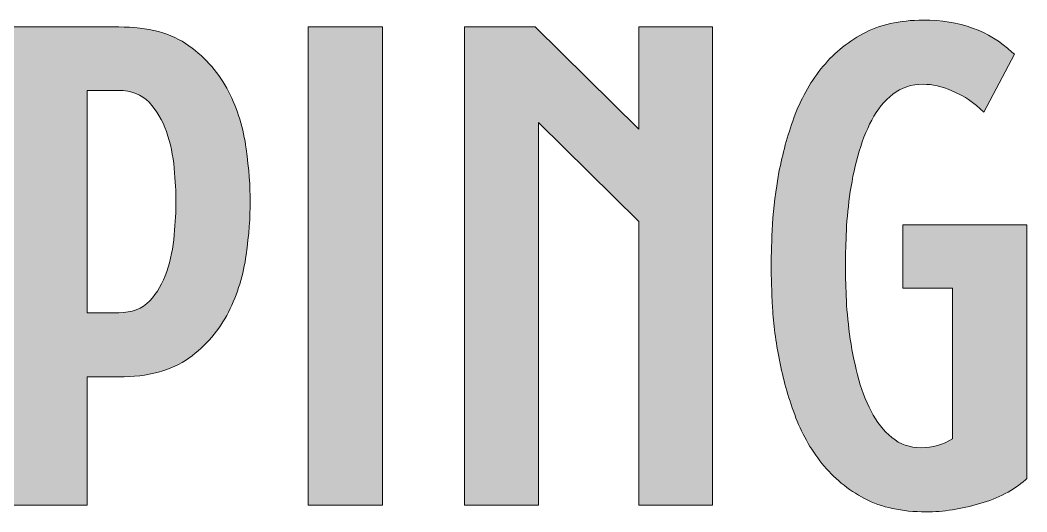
# Model space of a CAD drawing. Header units: inches. Extents: x 66 to 434, y -462 to -39.
# Drawn here: x 250 to 434, y -462.3 to -372.5 of the extents above; entities that cross this region are included whole.
import ezdxf

# ---------------------------------------------------------------- set-up
doc = ezdxf.new("R2010")
doc.units = ezdxf.units.IN
doc.header["$MEASUREMENT"] = 0
doc.layers.add('Layer 1', color=7, linetype='Continuous')

# ---------------------------------------------------------------- blocks, each defined once
blk = doc.blocks.new('block 5')
at = {"layer": 'Layer 1', "true_color": 0x0b0b0b}
h = blk.add_hatch(color=28, dxfattribs=at)
h.dxf.hatch_style = 2
edge = h.paths.add_edge_path()
edge.add_spline(control_points=[(420.4, -421.43), (420.4, -421.43), (411.3, -421.43), (411.3, -421.43), (411.3, -421.43), (411.3, -409.84), (411.3, -409.84), (411.3, -409.84), (433.98, -409.84), (433.98, -409.84), (433.98, -409.84), (433.98, -456.19), (433.98, -456.19), (433.98, -456.19), (433.73, -456.44), (433.73, -456.44), (431.57, -458.35), (428.78, -459.81), (425.38, -460.8), (421.97, -461.8), (418.69, -462.3), (415.54, -462.3), (411.13, -462.3), (407.39, -461.49), (404.32, -459.87), (401.25, -458.25), (398.65, -456.11), (396.53, -453.45), (394.41, -450.79), (392.75, -447.82), (391.55, -444.54), (390.34, -441.26), (389.41, -437.94), (388.75, -434.57), (388.08, -431.21), (387.66, -428.01), (387.5, -424.98), (387.33, -421.95), (387.25, -419.39), (387.25, -417.32), (387.25, -415.24), (387.33, -412.7), (387.5, -409.71), (387.66, -406.72), (388.06, -403.57), (388.68, -400.24), (389.31, -396.92), (390.22, -393.6), (391.42, -390.28), (392.63, -386.95), (394.27, -383.98), (396.35, -381.37), (398.42, -378.75), (400.98, -376.61), (404.01, -374.95), (407.04, -373.29), (410.72, -372.46), (415.04, -372.46), (421.68, -372.46), (427.08, -374.41), (431.24, -378.31), (431.24, -378.31), (431.73, -378.69), (431.73, -378.69), (431.73, -378.69), (426.13, -389.28), (426.13, -389.28), (426.13, -389.28), (424.76, -388.03), (424.76, -388.03), (423.59, -387.04), (422.1, -386.14), (420.27, -385.35), (418.44, -384.57), (416.7, -384.17), (415.04, -384.17), (412.88, -384.17), (411.03, -384.77), (409.49, -385.98), (407.95, -387.18), (406.67, -388.76), (405.63, -390.71), (404.59, -392.67), (403.74, -394.87), (403.08, -397.32), (402.41, -399.77), (401.91, -402.22), (401.58, -404.67), (401.25, -407.12), (401.04, -409.47), (400.96, -411.71), (400.87, -413.95), (400.83, -415.82), (400.83, -417.32), (400.83, -418.81), (400.87, -420.66), (400.96, -422.86), (401.04, -425.06), (401.25, -427.39), (401.58, -429.84), (401.91, -432.29), (402.39, -434.76), (403.01, -437.25), (403.64, -439.74), (404.47, -441.97), (405.51, -443.92), (406.54, -445.87), (407.81, -447.47), (409.31, -448.72), (410.8, -449.96), (412.59, -450.59), (414.66, -450.59), (416.74, -450.59), (418.65, -450.05), (420.4, -448.97), (420.4, -448.97), (420.4, -421.43), (420.4, -421.43)], knot_values=[0, 0, 0, 0, 1, 1, 1, 2, 2, 2, 3, 3, 3, 4, 4, 4, 5, 5, 5, 6, 6, 6, 7, 7, 7, 8, 8, 8, 9, 9, 9, 10, 10, 10, 11, 11, 11, 12, 12, 12, 13, 13, 13, 14, 14, 14, 15, 15, 15, 16, 16, 16, 17, 17, 17, 18, 18, 18, 19, 19, 19, 20, 20, 20, 21, 21, 21, 22, 22, 22, 23, 23, 23, 24, 24, 24, 25, 25, 25, 26, 26, 26, 27, 27, 27, 28, 28, 28, 29, 29, 29, 30, 30, 30, 31, 31, 31, 32, 32, 32, 33, 33, 33, 34, 34, 34, 35, 35, 35, 36, 36, 36, 37, 37, 37, 38, 38, 38, 39, 39, 39, 39], degree=3, periodic=1)
h = blk.add_hatch(color=28, dxfattribs=at)
h.dxf.hatch_style = 2
edge = h.paths.add_edge_path()
edge.add_spline(control_points=[(248.69, -373.7), (248.69, -373.7), (268.01, -373.7), (268.01, -373.7), (273.41, -373.7), (277.68, -374.85), (280.84, -377.13), (284, -379.42), (286.41, -382.2), (288.07, -385.48), (289.73, -388.76), (290.81, -392.25), (291.31, -395.95), (291.81, -399.64), (292.05, -402.86), (292.05, -405.6), (292.05, -408.43), (291.81, -411.67), (291.31, -415.32), (290.81, -418.98), (289.73, -422.47), (288.07, -425.79), (286.41, -429.11), (284, -431.92), (280.84, -434.2), (277.68, -436.49), (273.41, -437.63), (268.01, -437.63), (268.01, -437.63), (262.27, -437.63), (262.27, -437.63), (262.27, -437.63), (262.27, -461.05), (262.27, -461.05), (262.27, -461.05), (248.69, -461.05), (248.69, -461.05), (248.69, -461.05), (248.69, -373.7), (248.69, -373.7)], knot_values=[0, 0, 0, 0, 1, 1, 1, 2, 2, 2, 3, 3, 3, 4, 4, 4, 5, 5, 5, 6, 6, 6, 7, 7, 7, 8, 8, 8, 9, 9, 9, 10, 10, 10, 11, 11, 11, 12, 12, 12, 13, 13, 13, 13], degree=3, periodic=1)
edge = h.paths.add_edge_path()
edge.add_spline(control_points=[(268.01, -425.91), (270.41, -425.91), (272.3, -425.19), (273.68, -423.73), (275.05, -422.28), (276.08, -420.49), (276.79, -418.38), (277.5, -416.26), (277.95, -414.03), (278.16, -411.71), (278.37, -409.38), (278.47, -407.35), (278.47, -405.6), (278.47, -403.86), (278.37, -401.82), (278.16, -399.5), (277.95, -397.17), (277.48, -394.95), (276.73, -392.83), (275.98, -390.71), (274.92, -388.93), (273.55, -387.47), (272.18, -386.02), (270.33, -385.29), (268.01, -385.29), (268.01, -385.29), (262.27, -385.29), (262.27, -385.29), (262.27, -385.29), (262.27, -425.91), (262.27, -425.91), (262.27, -425.91), (268.01, -425.91), (268.01, -425.91)], knot_values=[0, 0, 0, 0, 1, 1, 1, 2, 2, 2, 3, 3, 3, 4, 4, 4, 5, 5, 5, 6, 6, 6, 7, 7, 7, 8, 8, 8, 9, 9, 9, 10, 10, 10, 11, 11, 11, 11], degree=3, periodic=1)
h = blk.add_hatch(color=28, dxfattribs=at)
h.dxf.hatch_style = 2
h.paths.add_polyline_path([(302.65, -373.7), (316.23, -373.7), (316.23, -461.05), (302.65, -461.05)])
h = blk.add_hatch(color=28, dxfattribs=at)
h.dxf.hatch_style = 2
h.paths.add_polyline_path([(331.18, -373.7), (344.14, -373.7), (363.08, -392.39), (363.08, -373.7), (376.54, -373.7), (376.54, -461.05), (363.08, -461.05), (363.08, -409.22), (344.76, -391.15), (344.76, -461.05), (331.18, -461.05)])
at = {"layer": 'Layer 1', "lineweight": 0}
for points in [[(302.65, -373.7), (316.23, -373.7), (316.23, -461.05), (302.65, -461.05), (302.65, -373.7)], [(331.18, -373.7), (344.14, -373.7), (363.08, -392.39), (363.08, -373.7), (376.54, -373.7), (376.54, -461.05), (363.08, -461.05), (363.08, -409.22), (344.76, -391.15), (344.76, -461.05), (331.18, -461.05), (331.18, -373.7)]]:
    blk.add_lwpolyline(points, dxfattribs=at)
for points, knots in [([(420.4, -421.43), (420.4, -421.43), (411.3, -421.43), (411.3, -421.43), (411.3, -421.43), (411.3, -409.84), (411.3, -409.84), (411.3, -409.84), (433.98, -409.84), (433.98, -409.84), (433.98, -409.84), (433.98, -456.19), (433.98, -456.19), (433.98, -456.19), (433.73, -456.44), (433.73, -456.44), (431.57, -458.35), (428.78, -459.81), (425.38, -460.8), (421.97, -461.8), (418.69, -462.3), (415.54, -462.3), (411.13, -462.3), (407.39, -461.49), (404.32, -459.87), (401.25, -458.25), (398.65, -456.11), (396.53, -453.45), (394.41, -450.79), (392.75, -447.82), (391.55, -444.54), (390.34, -441.26), (389.41, -437.94), (388.75, -434.57), (388.08, -431.21), (387.66, -428.01), (387.5, -424.98), (387.33, -421.95), (387.25, -419.39), (387.25, -417.32), (387.25, -415.24), (387.33, -412.7), (387.5, -409.71), (387.66, -406.72), (388.06, -403.57), (388.68, -400.24), (389.31, -396.92), (390.22, -393.6), (391.42, -390.28), (392.63, -386.95), (394.27, -383.98), (396.35, -381.37), (398.42, -378.75), (400.98, -376.61), (404.01, -374.95), (407.04, -373.29), (410.72, -372.46), (415.04, -372.46), (421.68, -372.46), (427.08, -374.41), (431.24, -378.31), (431.24, -378.31), (431.73, -378.69), (431.73, -378.69), (431.73, -378.69), (426.13, -389.28), (426.13, -389.28), (426.13, -389.28), (424.76, -388.03), (424.76, -388.03), (423.59, -387.04), (422.1, -386.14), (420.27, -385.35), (418.44, -384.57), (416.7, -384.17), (415.04, -384.17), (412.88, -384.17), (411.03, -384.77), (409.49, -385.98), (407.95, -387.18), (406.67, -388.76), (405.63, -390.71), (404.59, -392.67), (403.74, -394.87), (403.08, -397.32), (402.41, -399.77), (401.91, -402.22), (401.58, -404.67), (401.25, -407.12), (401.04, -409.47), (400.96, -411.71), (400.87, -413.95), (400.83, -415.82), (400.83, -417.32), (400.83, -418.81), (400.87, -420.66), (400.96, -422.86), (401.04, -425.06), (401.25, -427.39), (401.58, -429.84), (401.91, -432.29), (402.39, -434.76), (403.01, -437.25), (403.64, -439.74), (404.47, -441.97), (405.51, -443.92), (406.54, -445.87), (407.81, -447.47), (409.31, -448.72), (410.8, -449.96), (412.59, -450.59), (414.66, -450.59), (416.74, -450.59), (418.65, -450.05), (420.4, -448.97), (420.4, -448.97), (420.4, -421.43), (420.4, -421.43)], [0, 0, 0, 0, 1, 1, 1, 2, 2, 2, 3, 3, 3, 4, 4, 4, 5, 5, 5, 6, 6, 6, 7, 7, 7, 8, 8, 8, 9, 9, 9, 10, 10, 10, 11, 11, 11, 12, 12, 12, 13, 13, 13, 14, 14, 14, 15, 15, 15, 16, 16, 16, 17, 17, 17, 18, 18, 18, 19, 19, 19, 20, 20, 20, 21, 21, 21, 22, 22, 22, 23, 23, 23, 24, 24, 24, 25, 25, 25, 26, 26, 26, 27, 27, 27, 28, 28, 28, 29, 29, 29, 30, 30, 30, 31, 31, 31, 32, 32, 32, 33, 33, 33, 34, 34, 34, 35, 35, 35, 36, 36, 36, 37, 37, 37, 38, 38, 38, 39, 39, 39, 39]), ([(248.69, -373.7), (248.69, -373.7), (268.01, -373.7), (268.01, -373.7), (273.41, -373.7), (277.68, -374.85), (280.84, -377.13), (284, -379.42), (286.41, -382.2), (288.07, -385.48), (289.73, -388.76), (290.81, -392.25), (291.31, -395.95), (291.81, -399.64), (292.05, -402.86), (292.05, -405.6), (292.05, -408.43), (291.81, -411.67), (291.31, -415.32), (290.81, -418.98), (289.73, -422.47), (288.07, -425.79), (286.41, -429.11), (284, -431.92), (280.84, -434.2), (277.68, -436.49), (273.41, -437.63), (268.01, -437.63), (268.01, -437.63), (262.27, -437.63), (262.27, -437.63), (262.27, -437.63), (262.27, -461.05), (262.27, -461.05), (262.27, -461.05), (248.69, -461.05), (248.69, -461.05), (248.69, -461.05), (248.69, -373.7), (248.69, -373.7)], [0, 0, 0, 0, 1, 1, 1, 2, 2, 2, 3, 3, 3, 4, 4, 4, 5, 5, 5, 6, 6, 6, 7, 7, 7, 8, 8, 8, 9, 9, 9, 10, 10, 10, 11, 11, 11, 12, 12, 12, 13, 13, 13, 13]), ([(268.01, -425.91), (270.41, -425.91), (272.3, -425.19), (273.68, -423.73), (275.05, -422.28), (276.08, -420.49), (276.79, -418.38), (277.5, -416.26), (277.95, -414.03), (278.16, -411.71), (278.37, -409.38), (278.47, -407.35), (278.47, -405.6), (278.47, -403.86), (278.37, -401.82), (278.16, -399.5), (277.95, -397.17), (277.48, -394.95), (276.73, -392.83), (275.98, -390.71), (274.92, -388.93), (273.55, -387.47), (272.18, -386.02), (270.33, -385.29), (268.01, -385.29), (268.01, -385.29), (262.27, -385.29), (262.27, -385.29), (262.27, -385.29), (262.27, -425.91), (262.27, -425.91), (262.27, -425.91), (268.01, -425.91), (268.01, -425.91)], [0, 0, 0, 0, 1, 1, 1, 2, 2, 2, 3, 3, 3, 4, 4, 4, 5, 5, 5, 6, 6, 6, 7, 7, 7, 8, 8, 8, 9, 9, 9, 10, 10, 10, 11, 11, 11, 11])]:
    blk.add_open_spline(points, degree=3, knots=knots, dxfattribs=at)
blk = doc.blocks.new('block 2')
at = {"layer": 'Layer 1'}
blk.add_blockref('block 5', (0, 0), dxfattribs=at)

msp = doc.modelspace()

# ---------------------------------------------------------------- block references
at = {"layer": 'Layer 1'}
msp.add_blockref('block 2', (0, 0), dxfattribs=at)

doc.saveas('drawing.dxf')
